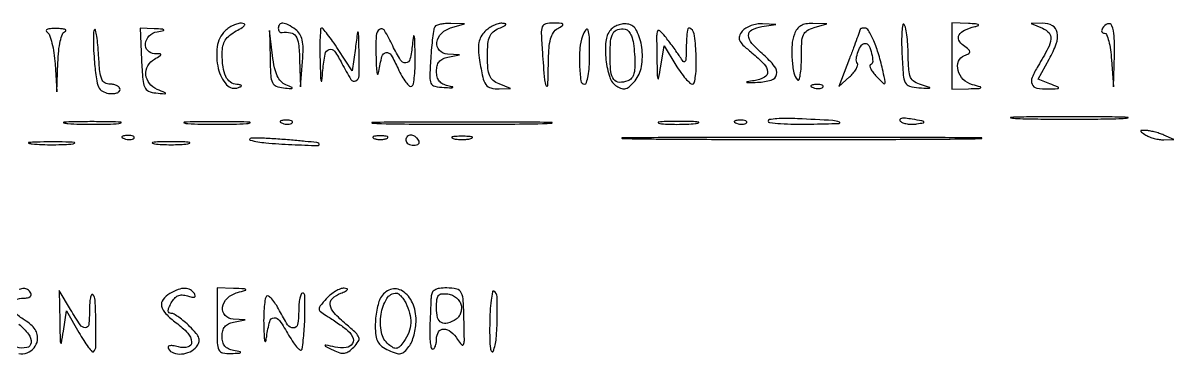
# Model space of a CAD drawing. Extents: x 24 to 1546, y 0 to 2379.
# Drawn here: x 1213 to 1438.5, y 1622 to 1687 of the extents above; entities that cross this region are included whole.
import ezdxf

# ---------------------------------------------------------------- set-up
doc = ezdxf.new("R2010")
doc.units = 0
doc.header["$MEASUREMENT"] = 0
doc.layers.get('0').update_dxf_attribs({"linetype": 'CONTINUOUS'})

msp = doc.modelspace()

# ---------------------------------------------------------------- linework, layer by layer
for points in [[(1252.571429, 1685.428571, 0.164338), (1251.033946, 1682.322502, 0.092197), (1251.246735, 1678.070681, 0.120327), (1252.873488, 1674.894849, 0.320288), (1255.216378, 1674.326512, 0.029088), (1255.718241, 1674.562844, 0.427587), (1255.764126, 1674.732315, 0.232455), (1255.558355, 1674.864292, 0.016371), (1254.856989, 1674.921053, -0.153385), (1253.612242, 1675.378826, -0.120016), (1252.70776, 1676.5086, -0.077882), (1252.167333, 1678.38263, -0.031338), (1252, 1681.04985, -0.053526), (1252.154421, 1682.488211, -0.086953), (1252.61742, 1683.623065, -0.08318), (1253.456182, 1684.566346, -0.045264), (1254.75, 1685.428025, 0.014446), (1255.921283, 1686.107963, 0.101755), (1256.397515, 1686.558486, 0.454971), (1256.329784, 1686.830958, 0.112812), (1255.821429, 1686.959962, 0.076261), (1255.064799, 1686.862289, 0.039955), (1254.17433, 1686.526632, 0.038574), (1253.296544, 1686.027011, 0.047745)], [(1263, 1686, 0.075146), (1263.056406, 1685.626809, 0.101574), (1263.220313, 1685.328536, 0.119953), (1263.464378, 1685.151665, 0.137085), (1263.75, 1685.118421, -0.084797), (1265.415004, 1685.097463, -0.208036), (1266.409975, 1684.428396, -0.114984), (1266.951908, 1682.89451, -0.019087), (1267.180248, 1679.75), (1267.360496, 1674.5), (1267.743897, 1679.466875, 0.016672), (1267.85545, 1682.018067, 0.056649), (1267.684846, 1683.671475, 0.087961), (1267.208706, 1684.824995, 0.093392), (1266.372519, 1685.716875, 0.031373), (1264.948152, 1686.627131, 0.105935), (1263.897061, 1686.946336, 0.235049), (1263.266371, 1686.695919, 0.184842)], [(1293.665235, 1686.25, 0.097346), (1293.470981, 1685.716311, 0.006568), (1293.240807, 1684.104688, 0.009233), (1293.025662, 1682.161375, 0.00678), (1292.856218, 1680, 0.007481), (1292.675678, 1676.371436, 0.118507), (1292.920752, 1675.16962, 0.235203), (1293.656365, 1674.584775, 0.039239), (1295.5, 1674.34137, 0.003637), (1296.863443, 1674.279216, 0.110713), (1297.197334, 1674.34075, 0.719169), (1297.189182, 1674.443827, 0.008877), (1296.25, 1674.660921, -0.065268), (1295.237601, 1675.01877, -0.10805), (1294.538892, 1675.590027, -0.106306), (1294.135279, 1676.408078, -0.061709), (1294, 1677.5, -0.060768), (1294.133658, 1678.59567, -0.109216), (1294.534147, 1679.403305, -0.111347), (1295.231365, 1679.956929, -0.064851), (1296.25, 1680.294267), (1298.5, 1680.727636), (1296.180449, 1680.863818, -0.191812), (1294.566494, 1681.619035, -0.23127), (1294.07767, 1683.201715, -0.166534), (1295.023635, 1684.996663, -0.122088), (1297, 1686.109325), (1299.5, 1686.80064), (1296.809017, 1686.90032, 0.026434), (1295.745556, 1686.883484, 0.033837), (1294.775501, 1686.750406, 0.035987), (1294.010764, 1686.533874, 0.171598)], [(1303.471087, 1685.32823, 0.071384), (1302.708244, 1684.309771, 0.080003), (1302.299236, 1683.156017, 0.060993), (1302.212335, 1681.689248, 0.023981), (1302.436201, 1679.673613, 0.013328), (1303.052648, 1676.383534, 0.098397), (1303.683129, 1674.925086, 0.180793), (1304.654162, 1674.248031, 0.070135), (1306.309017, 1674.063386), (1308.5, 1674.126773), (1306.25, 1675.031162, -0.076194), (1305.096129, 1675.713888, -0.124159), (1304.422769, 1676.623268, -0.079573), (1304.089567, 1678.036764, -0.018175), (1304, 1680.5, -0.018175), (1304.089567, 1682.963236, -0.079573), (1304.422769, 1684.376732, -0.124159), (1305.096129, 1685.286112, -0.076194), (1306.25, 1685.968838, 0.010489), (1307.295764, 1686.414886, 0.154533), (1307.589711, 1686.678359, 0.522663), (1307.505218, 1686.862663, 0.035007), (1306.821429, 1686.936614, 0.081192), (1306.057906, 1686.841229, 0.040337), (1305.144855, 1686.490298, 0.038656), (1304.234681, 1685.963293, 0.045851)], [(1314.743566, 1681.25, 0.002709), (1315.158613, 1675.819105, 0.110381), (1315.508515, 1674.694206, 0.755344), (1315.818384, 1674.771504, 0.004665), (1315.921053, 1679.20031, -0.014782), (1316.044323, 1682.038162, -0.04823), (1316.360913, 1683.889613, -0.077269), (1316.909272, 1685.117621, -0.117835), (1317.75, 1685.919901, 0.015016), (1318.700996, 1686.512745, 0.438711), (1318.740937, 1686.765921, 0.218463), (1318.416715, 1686.930716, 0.007077), (1316.917727, 1686.969591, 0.05871), (1315.398229, 1686.808673, 0.251284), (1314.733235, 1686.23109, 0.102189), (1314.529727, 1684.966707, 0.006693)], [(1364.122111, 1684.801062, 0.071669), (1363.662178, 1682.656026, 0.034656), (1363.665438, 1679.842214, 0.032617), (1364.025897, 1677.201357, 0.146563), (1364.754252, 1675.842125, 0.551702), (1365.041236, 1675.906444, 0.043586), (1365.280937, 1676.826349, 0.028332), (1365.447515, 1678.319017, 0.013623), (1365.5, 1680.244983, -0.012658), (1365.57611, 1683.250963, -0.088477), (1365.905356, 1684.675594, -0.157665), (1366.629185, 1685.506941, -0.067106), (1368, 1686.098925), (1370.5, 1686.80064), (1367.717776, 1686.90032, 0.046838), (1366.379732, 1686.822901, 0.094541), (1365.387723, 1686.472076, 0.104895), (1364.659773, 1685.810761, 0.067599)], [(1395, 1680.5), (1395, 1674), (1398.25, 1674.09968, 0.001929), (1400.350909, 1674.172228, 0.195853), (1400.612498, 1674.290678, 0.560788), (1400.571418, 1674.44303, 0.003866), (1399, 1674.890675, -0.130268), (1397.225109, 1675.927899, -0.130806), (1396.200291, 1677.706528, -0.162218), (1396.305442, 1679.485278, -0.208888), (1397.459253, 1680.622738, 0.031053), (1398.320638, 1681.016218, 0.302017), (1398.501359, 1681.352115, 0.198156), (1398.28702, 1681.759579, 0.01477), (1397.27939, 1682.550946, -0.116402), (1396.368606, 1683.62611, -0.257296), (1396.402573, 1684.667267, -0.15566), (1397.443442, 1685.590682, -0.045227), (1399.5, 1686.286934, 0.041577), (1400.14601, 1686.500409, 0.645819), (1400.149775, 1686.674109, 0.094454), (1399.625685, 1686.811992, 0.008309), (1398.25, 1686.883999), (1395, 1687)], [(1412.733345, 1685.974999, -0.116242), (1414.016685, 1685.070698, -0.213718), (1414.392502, 1683.874504, -0.092912), (1413.815025, 1682.020689, -0.013547), (1411.865398, 1678.570653, 0.034588), (1410.696052, 1676.281738, 0.205389), (1410.698657, 1674.968189, 0.251663), (1411.627202, 1674.231662, 0.050305), (1413.809017, 1674.063386, 0.002143), (1415.682608, 1674.115555, 0.303677), (1415.854119, 1674.238458, 0.404644), (1415.781933, 1674.404705, 0.002692), (1414.182035, 1675.056304), (1411.86407, 1675.985836), (1414.070327, 1679.911341, 0.042827), (1415.438444, 1682.922768, 0.131318), (1415.615341, 1685.137956, 0.221679), (1414.672568, 1686.464819, 0.136976), (1412.781385, 1686.936614), (1410.5, 1686.873227)], [(1217.689827, 1685.212859, -0.16693), (1218.174591, 1684.60554, -0.024229), (1218.640355, 1683.069357, -0.02522), (1219.024164, 1681.131297, -0.019177), (1219.254845, 1678.978172), (1219.630035, 1673.5), (1219.815018, 1679.166667, -0.017198), (1219.973692, 1681.530499, -0.031775), (1220.289718, 1683.42903, -0.036978), (1220.717991, 1684.801861, -0.205562), (1221.25, 1685.337719, 0.302003), (1221.382033, 1685.530429, 0.328904), (1221.251563, 1685.712635, 0.057351), (1220.578445, 1685.848577, 0.015875), (1219.5, 1685.90574, 0.020429), (1218.380735, 1685.88375, 0.076415), (1217.695096, 1685.735437, 0.315654), (1217.532146, 1685.494013, 0.251793)], [(1226.98272, 1685.657321, 0.188162), (1226.797222, 1685.225591, 0.00846), (1226.769342, 1683.577922, 0.013207), (1226.822053, 1681.582673, 0.008971), (1226.98272, 1679.316053, 0.010907), (1227.347857, 1676.025677, 0.072972), (1227.798476, 1674.446819, 0.151908), (1228.537693, 1673.612803, 0.10109), (1229.75, 1673.180449, 0.045002), (1230.611565, 1673.136354, 0.070854), (1231.339062, 1673.268947, 0.099259), (1231.825895, 1673.547443, 0.216622), (1232, 1673.930449, 0.176776), (1231.851038, 1674.338611, 0.092579), (1231.427159, 1674.685819, 0.07271), (1230.795994, 1674.92087, 0.052882), (1230.049904, 1675, -0.13193), (1229.030867, 1675.273646, -0.167419), (1228.396492, 1676.005241, -0.071697), (1228.032159, 1677.497686, -0.010675), (1227.799904, 1680.591267, 0.009147), (1227.648076, 1682.699901, 0.017441), (1227.436146, 1684.385818, 0.016247), (1227.200454, 1685.595549, 0.59228)], [(1236.202283, 1679.75, 0.008126), (1236.446048, 1675.937422, 0.081909), (1236.828772, 1674.397208, 0.188564), (1237.585741, 1673.631653, 0.080817), (1239, 1673.259963, 0.001376), (1240.756227, 1673.096214, 0.344162), (1240.880283, 1673.176205, 0.392913), (1240.825241, 1673.301608, 0.001492), (1239.25, 1673.977739, -0.127037), (1237.733681, 1675.142891, -0.145757), (1237.069328, 1676.838509, -0.149153), (1237.447011, 1678.591766, -0.134575), (1238.75, 1679.919901, 0.004477), (1239.885865, 1680.595174, 0.262137), (1240, 1680.797915, 0.400998), (1239.869488, 1680.934482, 0.006989), (1238.75, 1680.969591, -0.208275), (1237.419764, 1681.576533, -0.215017), (1236.981321, 1682.952461, -0.167574), (1237.709424, 1684.470716, -0.151465), (1239.25, 1685.294267, 0.004205), (1240.534734, 1685.552942, 0.589131), (1240.571725, 1685.672983, 0.189031), (1240.347125, 1685.776339, 0.002248), (1238.702283, 1685.863818), (1235.904565, 1686)], [(1261.376669, 1680, 0.009814), (1261.516285, 1676.68157, 0.09213), (1261.861841, 1675.30192, 0.192901), (1262.59371, 1674.605593, 0.071762), (1264, 1674.267232, 0.002583), (1265.53268, 1674.132511, 0.243208), (1265.731856, 1674.215466, 0.502036), (1265.699111, 1674.354346, 0.004088), (1264.5, 1674.862057, -0.106628), (1263.530676, 1675.532055, -0.081275), (1262.80942, 1676.606126, -0.055415), (1262.276882, 1678.221543, -0.020334), (1261.876669, 1680.594825), (1261.253337, 1685.5)], [(1271.174707, 1679.75, 0.001487), (1271.279159, 1676.372915, 0.059559), (1271.391853, 1675.641482, 0.825161), (1271.521716, 1675.652003, 0.005084), (1271.732205, 1677.75, -0.025002), (1272.171517, 1680.87151, -0.266782), (1272.976419, 1681.805625, -0.337066), (1274.014801, 1681.470633, -0.032828), (1275.467208, 1679.063412, 0.018604), (1277.241328, 1675.924605, 0.384301), (1278.199164, 1675.643631, 0.280207), (1278.842338, 1676.634088, 0.013846), (1278.849806, 1680.690983, 0.000477), (1278.738596, 1684.839013, 0.119164), (1278.642329, 1685.193789, 0.721877), (1278.527089, 1685.172593, 0.001051), (1278.099806, 1682.056775), (1277.5, 1677.613551), (1274.735812, 1681.806775, 0.007547), (1273.641283, 1683.413836, 0.011586), (1272.640896, 1684.76824, 0.006155), (1271.768399, 1685.865783, 0.225413), (1271.485812, 1686, 0.393022), (1271.295897, 1685.823448, 0.005789), (1271.194027, 1684.164062, 0.012137), (1271.142644, 1682.146482, 0.007284)], [(1282.149832, 1680.25, 0.00664), (1282.233681, 1678.119289, 0.038566), (1282.379043, 1677.004879, 0.693162), (1282.550608, 1676.978642, 0.092483), (1282.726779, 1677.5, -0.025857), (1283.30001, 1680.431219, -0.303175), (1284.119631, 1681.175465, -0.306827), (1285.111806, 1680.699962, -0.026214), (1286.472754, 1678.06042, 0.021561), (1287.22728, 1676.56299, 0.036221), (1288.001283, 1675.387447, 0.042796), (1288.694081, 1674.629047, 0.33656), (1289.139586, 1674.586269, 0.212607), (1289.469559, 1675.070409, 0.01712), (1289.697873, 1676.633554, 0.020736), (1289.833743, 1678.590089, 0.01435), (1289.831897, 1680.809017, 0.002164), (1289.734075, 1683.697024, 0.060793), (1289.614829, 1684.437714, 0.809785), (1289.475567, 1684.427723, 0.008398), (1289.271532, 1682.75, -0.029626), (1288.798475, 1679.881775, -0.33224), (1287.971591, 1679.175961, -0.280733), (1286.919568, 1679.726787, -0.024509), (1285.432976, 1682.5, 0.024952), (1283.811536, 1685.518345, 0.431291), (1282.82916, 1685.7314, 0.238814), (1282.163153, 1684.515591, 0.014588)], [(1322.606989, 1684.418213, 0.073226), (1322.081087, 1682.068839, 0.028941), (1322.027448, 1678.750078, 0.021536), (1322.29328, 1675.621694, 0.377248), (1323, 1675, 0.332234), (1323.391033, 1675.292067, 0.026982), (1323.70625, 1676.615625, 0.027868), (1323.927854, 1678.39166, 0.017105), (1324, 1680.5, 0.006318), (1323.952867, 1684.22964, 0.079243), (1323.696404, 1685.61208, 0.614216), (1323.260197, 1685.668042, 0.057657)], [(1328.101386, 1685.622162, 0.151179), (1327.173343, 1683.381286, 0.050549), (1327.203686, 1679.794648, 0.050354), (1327.939686, 1676.343164, 0.180394), (1329.31265, 1674.601845, 0.06124), (1330.31288, 1674.150537, 0.147723), (1331.116401, 1674.143946, 0.117885), (1331.905304, 1674.59544, 0.032128), (1332.892996, 1675.651271, 0.13179), (1334.164401, 1678.454794, 0.074069), (1334.223965, 1682.218416, 0.081759), (1333.232425, 1685.479165, 0.247507), (1331.412495, 1686.798257, 0.06834), (1330.523261, 1686.803103, 0.052618), (1329.57876, 1686.57581, 0.053614), (1328.723594, 1686.16438, 0.080806)], [(1332.799644, 1680.867044, -0.016823), (1332.871977, 1678.549077, -0.06202), (1332.687675, 1677.097931, -0.107581), (1332.229232, 1676.1831, -0.132138), (1331.459402, 1675.622795, -0.099787), (1329.824277, 1675.346332, -0.231999), (1328.754016, 1675.913564, -0.130586), (1328.158745, 1677.458344, -0.027033), (1328, 1680.39235, -0.020306), (1328.122969, 1683.419059, -0.105456), (1328.600593, 1685.011777, -0.205357), (1329.510044, 1685.723796, -0.112085), (1330.951236, 1685.775575, -0.171761), (1331.664871, 1685.359811, -0.08594), (1332.201105, 1684.447967, -0.054051), (1332.577177, 1682.988249, -0.019831)], [(1337.175175, 1680.5, 0.001137), (1337.252619, 1676.700102, 0.084766), (1337.369678, 1676.097222, 0.76222), (1337.525292, 1676.111683, 0.003852), (1337.93005, 1678.5), (1338.576289, 1682.5), (1340.886921, 1678.75, 0.017147), (1341.841407, 1677.313641, 0.02383), (1342.798634, 1676.101562, 0.021697), (1343.654356, 1675.200312, 0.194373), (1344.150163, 1675, 0.347286), (1344.51158, 1675.285458, 0.025456), (1344.757582, 1676.615625, 0.026842), (1344.896921, 1678.391468, 0.016268), (1344.880261, 1680.5, 0.017581), (1344.580931, 1684.452202, 0.183482), (1343.851751, 1685.87471, 0.609319), (1343.163105, 1685.615269, 0.025088), (1342.941193, 1682.25, -0.005989), (1342.88042, 1680.053386, -0.137554), (1342.688694, 1679.46104, -0.503554), (1342.362812, 1679.444275, -0.030433), (1341.691193, 1680.368565, 0.010207), (1341.112713, 1681.236396, 0.005062), (1340.345623, 1682.314348, 0.005022), (1339.527505, 1683.41627, 0.007338), (1338.783269, 1684.368565, 0.034278), (1337.748481, 1685.48699, 0.524601), (1337.314753, 1685.394284, 0.100189), (1337.128636, 1684.44819, 0.003159)], [(1353.913004, 1685.395176, 0.085313), (1353.357626, 1684.430811, 0.194931), (1353.384615, 1683.606648, 0.101492), (1354.05124, 1682.672999, 0.015127), (1355.799574, 1681.145176, -0.029544), (1358.170232, 1678.949884, -0.172313), (1358.858421, 1677.422969, -0.303538), (1358.256149, 1676.339221, -0.077505), (1356.25, 1675.675594, 0.002662), (1354.807453, 1675.427839, 0.731674), (1354.79631, 1675.343937, 0.119329), (1355.069206, 1675.288059, 0.001388), (1356.922988, 1675.359171, 0.058695), (1359.601998, 1675.787042, 0.277252), (1360.623534, 1676.874286, 0.226703), (1360.24066, 1678.491011, 0.043065), (1358.087745, 1680.735919, -0.029917), (1355.798361, 1683.000956, -0.169116), (1355.145911, 1684.562108, -0.298593), (1355.766353, 1685.646924, -0.080321), (1357.75, 1686.283746), (1360.5, 1686.700336), (1357.872445, 1686.850168, 0.056312), (1356.768631, 1686.788795, 0.046059), (1355.625492, 1686.48457, 0.047834), (1354.614524, 1685.999018, 0.083878)], [(1376.999496, 1685.75, -0.086336), (1376.966376, 1685.561872, -0.000554), (1376.387247, 1683.963513, -0.002214), (1375.714444, 1682.138235, -0.001409), (1374.915953, 1680.019408), (1372.832915, 1674.538815), (1374.892876, 1676.403054, 0.030432), (1375.646731, 1677.173696, 0.043581), (1376.206823, 1677.947656, 0.051546), (1376.520057, 1678.619397, 0.225432), (1376.473174, 1679.043405, -0.172516), (1376.266972, 1680.001881, -0.059169), (1376.620691, 1681.39902, -0.060352), (1377.268059, 1682.622349, -0.245648), (1377.990357, 1683, -0.285442), (1378.706152, 1682.555116, -0.053577), (1379.261673, 1681.040558, -0.054475), (1379.477003, 1679.463, -0.314545), (1379.038731, 1678.797947, 0.357833), (1378.894349, 1678.536709, 0.073495), (1379.077637, 1678.000022, 0.047708), (1379.534868, 1677.28851, 0.025477), (1380.2229, 1676.5, 0.004766), (1381.552356, 1675.15053, 0.378942), (1381.827134, 1675.134328, 0.284166), (1381.936072, 1675.43137, 0.003526), (1381.496728, 1677.5, 0.018382), (1380.653428, 1680.760619, 0.028152), (1379.663337, 1683.505883, 0.027107), (1378.66419, 1685.53977, 0.271375), (1377.87868, 1686, 0.026909), (1377.541955, 1685.981865, 0.042383), (1377.257964, 1685.926563, 0.051943), (1377.057841, 1685.846437, 0.277876)], [(1385.19657, 1680.970097, 0.006786), (1385.451661, 1676.754349, 0.096818), (1385.847323, 1675.308098, 0.212654), (1386.686477, 1674.61318, 0.051871), (1388.5, 1674.303864, 0.001087), (1390.495461, 1674.177761, 0.226402), (1390.671764, 1674.249072, 0.551679), (1390.642387, 1674.35642, 0.00168), (1389, 1674.850203, -0.068429), (1387.635613, 1675.468256, -0.150852), (1386.897908, 1676.327621, -0.085684), (1386.542656, 1677.785811, -0.012962), (1386.415811, 1680.797195, 0.012604), (1386.3311, 1682.84305, 0.017056), (1386.145075, 1684.684162, 0.01408), (1385.898865, 1686.18159, 0.149672), (1385.61238, 1686.720953, 0.610201), (1385.349187, 1686.636536, 0.023122), (1385.193549, 1685.328326, 0.019823), (1385.130895, 1683.40337, 0.00994)], [(1424.5, 1686, 0.077421), (1424.338777, 1685.617649, 0.155038), (1424.359248, 1685.29375, 0.185862), (1424.554542, 1685.079126, 0.116774), (1424.888723, 1685, -0.310168), (1425.301866, 1684.716433, -0.027953), (1425.707634, 1683.457813, -0.028601), (1426.049218, 1681.762219, -0.017943), (1426.262758, 1679.75), (1426.630035, 1674.5), (1426.815018, 1680.75, 0.018873), (1426.784877, 1684.447143, 0.092617), (1426.309661, 1686.471263, 0.395684), (1425.499528, 1686.815624, 0.16795)], [(1367.8125, 1674.316886, 0.051402), (1368.359369, 1674.160852, 0.05415), (1368.916927, 1674.123424, 0.060344), (1369.402231, 1674.202593, 0.126455), (1369.729167, 1674.395833, 0.296942), (1369.77538, 1674.614691, 0.208169), (1369.592839, 1674.799335, 0.077125), (1369.112848, 1674.910055, 0.028489), (1368.416667, 1674.921053, 0.018894), (1367.670344, 1674.862007, 0.168741), (1367.37858, 1674.720685, 0.470617), (1367.395823, 1674.538436, 0.054073)], [(1221.783522, 1667.261596, 0.010684), (1224.149439, 1667.147341, 0.00684), (1226.900475, 1667.111005, 0.006873), (1229.597616, 1667.149358, 0.012749), (1231.783522, 1667.26633, 0.11419), (1232.207311, 1667.400378, 0.736116), (1232.177035, 1667.528493, 0.014373), (1230.090507, 1667.613834, 0.003152), (1226.5, 1667.634769, 0.003015), (1222.918009, 1667.611476, 0.016608), (1220.989535, 1667.523197, 0.841704), (1220.977848, 1667.397252, 0.048634)], [(1245.25, 1667.261012, 0.009864), (1247.867693, 1667.148534, 0.005804), (1251, 1667.112174, 0.005804), (1254.132307, 1667.148534, 0.009864), (1256.75, 1667.261012, 0.061613), (1257.448108, 1667.39219, 0.829596), (1257.432812, 1667.51584, 0.013058), (1255.123307, 1667.600303, 0.002611), (1251, 1667.621831, 0.002611), (1246.876693, 1667.600303, 0.013058), (1244.567188, 1667.51584, 0.829596), (1244.551892, 1667.39219, 0.061613)], [(1263.8125, 1667.316886, 0.051402), (1264.359369, 1667.160852, 0.05415), (1264.916927, 1667.123424, 0.060344), (1265.402231, 1667.202593, 0.126455), (1265.729167, 1667.395833, 0.296942), (1265.77538, 1667.614691, 0.208169), (1265.592839, 1667.799335, 0.077125), (1265.112848, 1667.910055, 0.028489), (1264.416667, 1667.921053, 0.018894), (1263.670344, 1667.862007, 0.168741), (1263.37858, 1667.720685, 0.470617), (1263.395823, 1667.538436, 0.054073)], [(1283.25, 1667.2519, 0.003027), (1290.419899, 1667.15753, 0.001777), (1299, 1667.127042, 0.001777), (1307.580101, 1667.15753, 0.003027), (1314.75, 1667.2519, 0.019683), (1316.624402, 1667.361821, 0.943075), (1316.620312, 1667.465672, 0.004005), (1310.295797, 1667.536543, 0.000799), (1299, 1667.554586, 0.000799), (1287.704203, 1667.536543, 0.004005), (1281.379688, 1667.465672, 0.943075), (1281.375598, 1667.361821, 0.019683)], [(1337.727696, 1667.278268, 0.02012), (1339.234338, 1667.152063, 0.010546), (1341.11537, 1667.110215, 0.010474), (1343.048239, 1667.148479, 0.015806), (1344.727696, 1667.270202, 0.062969), (1345.351289, 1667.416037, 0.78507), (1345.335636, 1667.550546, 0.026082), (1344.006031, 1667.645979, 0.004587), (1341.5, 1667.67186, 0.004873), (1338.985512, 1667.650253, 0.021409), (1337.504386, 1667.559569, 0.613017), (1337.45162, 1667.422293, 0.180442)], [(1352.8125, 1667.316886, 0.051402), (1353.359369, 1667.160852, 0.05415), (1353.916927, 1667.123424, 0.060344), (1354.402231, 1667.202593, 0.126455), (1354.729167, 1667.395833, 0.296942), (1354.77538, 1667.614691, 0.208169), (1354.592839, 1667.799335, 0.077125), (1354.112848, 1667.910055, 0.028489), (1353.416667, 1667.921053, 0.018894), (1352.670344, 1667.862007, 0.168741), (1352.37858, 1667.720685, 0.470617), (1352.395823, 1667.538436, 0.054073)], [(1358.998637, 1667.75, 0.3836), (1359.264792, 1667.45521, 0.007804), (1361.423037, 1667.264326, 0.014168), (1364.086632, 1667.146321, 0.008525), (1367.25, 1667.149832, 0.00278), (1372.90461, 1667.28398, 0.804091), (1372.956233, 1667.556729, 0.087189), (1371.681549, 1667.854452, 0.001605), (1364.748637, 1668.217406, 0.012218), (1362.54358, 1668.271795, 0.020337), (1360.687137, 1668.196676, 0.015492), (1359.24445, 1668.034284, 0.373421)], [(1384.853246, 1667.746754, 0.112154), (1385.370767, 1667.420833, 0.043618), (1386.195048, 1667.209069, 0.040388), (1387.161929, 1667.128094, 0.039733), (1388.134665, 1667.202755, 0.009743), (1389.414946, 1667.429798, 0.599836), (1389.468599, 1667.60624, 0.152988), (1389.115594, 1667.790816, 0.003467), (1387.218582, 1668.118838, 0.01715), (1385.9135, 1668.28945, 0.063014), (1385.082665, 1668.264379, 0.246244), (1384.800895, 1668.055065, 0.318785)], [(1407.75, 1668.254119, 0.004979), (1412.41616, 1668.15308, 0.002923), (1418, 1668.120434, 0.002923), (1423.58384, 1668.15308, 0.004979), (1428.25, 1668.254119, 0.032133), (1429.474339, 1668.371836, 0.908465), (1429.467188, 1668.483005, 0.006588), (1425.351058, 1668.558883, 0.001314), (1418, 1668.578205, 0.001314), (1410.648942, 1668.558883, 0.006588), (1406.532812, 1668.483005, 0.908465), (1406.525661, 1668.371836, 0.032133)], [(1232.8125, 1664.316886, 0.051402), (1233.359369, 1664.160852, 0.05415), (1233.916927, 1664.123424, 0.060344), (1234.402231, 1664.202593, 0.126455), (1234.729167, 1664.395833, 0.296942), (1234.77538, 1664.614691, 0.208169), (1234.592839, 1664.799335, 0.077125), (1234.112848, 1664.910055, 0.028489), (1233.416667, 1664.921053, 0.018894), (1232.670344, 1664.862007, 0.168741), (1232.37858, 1664.720685, 0.470617), (1232.395823, 1664.538436, 0.054073)], [(1257.5, 1664.003809, 0.04081), (1260.536522, 1663.486364, 0.009824), (1265.633991, 1663.141436, 0.005269), (1270.757405, 1662.949841, 0.704612), (1270.916667, 1663.360444, 0.150915), (1270.557224, 1663.518212, 0.002304), (1268.272396, 1663.769241, 0.005949), (1265.596228, 1664.018636, 0.003872), (1262.5, 1664.245938, 0.005933), (1259.522037, 1664.405921, 0.022552), (1257.659789, 1664.399791, 0.282958), (1257.395803, 1664.219232, 0.46464)], [(1281.75, 1664.337719, 0.057986), (1282.320008, 1664.181385, 0.037979), (1283, 1664.12966, 0.037979), (1283.679992, 1664.181385, 0.057986), (1284.25, 1664.337719, 0.174857), (1284.459382, 1664.525001, 0.447206), (1284.398438, 1664.693942, 0.078554), (1283.89144, 1664.810911, 0.017491), (1283, 1664.842105, 0.017491), (1282.10856, 1664.810911, 0.078554), (1281.601562, 1664.693942, 0.447206), (1281.540618, 1664.525001, 0.174857)], [(1288, 1664, 0.153634), (1288.120018, 1663.618621, 0.097988), (1288.457961, 1663.29375, 0.080552), (1288.962904, 1663.074545, 0.062283), (1289.559017, 1663, 0.066118), (1290.110654, 1663.073267, 0.138808), (1290.478525, 1663.29375, 0.191142), (1290.607943, 1663.620352, 0.139169), (1290.5, 1664, 0.06081), (1290.193797, 1664.382515, 0.051032), (1289.7871, 1664.70625, 0.053229), (1289.346558, 1664.926698, 0.089642), (1288.940983, 1665, 0.105429), (1288.581949, 1664.923444, 0.099231), (1288.276414, 1664.70625, 0.096318), (1288.071618, 1664.381732, 0.092995)], [(1297.25, 1664.310674, 0.039571), (1298.047266, 1664.168469, 0.024357), (1299, 1664.122029, 0.024357), (1299.952734, 1664.168469, 0.039571), (1300.75, 1664.310674, 0.161593), (1301.00914, 1664.478988, 0.542911), (1300.957813, 1664.633659, 0.052887), (1300.251983, 1664.740287, 0.011065), (1299, 1664.767997, 0.011065), (1297.748017, 1664.740287, 0.052887), (1297.042187, 1664.633659, 0.542911), (1296.99086, 1664.478988, 0.161593)], [(1334.322273, 1664.250411, 0.001372), (1348.764268, 1664.163571, 0.000818), (1365.95521, 1664.13551, 0.000819), (1383.084932, 1664.163611, 0.001417), (1397.322273, 1664.250626, 0.009903), (1400.8372, 1664.351715, 0.971745), (1400.835293, 1664.447549, 0.001821), (1388.096781, 1664.512717, 0.000369), (1365.5, 1664.529328, 0.000366), (1342.912691, 1664.512704, 0.001869), (1330.354043, 1664.447308, 0.974694), (1330.352449, 1664.351803, 0.008389)], [(1433, 1665, 0.050598), (1433.719141, 1664.632322, 0.029001), (1434.646875, 1664.331527, 0.028709), (1435.624578, 1664.135227, 0.04208), (1436.5, 1664.085598), (1438.5, 1664.140571), (1436.5, 1665, 0.021159), (1435.624418, 1665.333122, 0.016424), (1434.646875, 1665.62312, 0.016709), (1433.715834, 1665.833403, 0.038039), (1433, 1665.914402, 0.011111), (1432.12733, 1665.926979, 0.411928), (1432, 1665.79865, 0.247646), (1432.108753, 1665.592542, 0.006504)], [(1214.776433, 1663.266503, 0.013671), (1216.684837, 1663.147583, 0.00893), (1218.890462, 1663.110009, 0.008983), (1221.043501, 1663.150473, 0.016947), (1222.776433, 1663.273107, 0.153636), (1223.099419, 1663.413268, 0.661512), (1223.056202, 1663.54709, 0.018464), (1221.373175, 1663.635783, 0.004138), (1218.5, 1663.65719, 0.003921), (1215.635274, 1663.63236, 0.022011), (1214.106202, 1663.539701, 0.807686), (1214.092045, 1663.40844, 0.057523)], [(1238.75, 1663.276604, 0.019375), (1240.229765, 1663.150935, 0.011494), (1242, 1663.110234, 0.011494), (1243.770235, 1663.150935, 0.019375), (1245.25, 1663.276604, 0.108536), (1245.666199, 1663.423685, 0.707215), (1245.635937, 1663.56145, 0.025693), (1244.329566, 1663.655793, 0.005179), (1242, 1663.679926, 0.005179), (1239.670434, 1663.655793, 0.025693), (1238.364063, 1663.56145, 0.707215), (1238.333801, 1663.423685, 0.108536)], [(1220.186172, 1628.5, 0.001211), (1220.255342, 1624.800324, 0.079696), (1220.369297, 1624.174703, 0.774068), (1220.52074, 1624.187742, 0.004147), (1220.891905, 1626.5), (1221.5, 1630.5), (1223.927854, 1626.261187, 0.011967), (1224.891642, 1624.668146, 0.0208), (1225.776322, 1623.401322, 0.016958), (1226.523138, 1622.487415, 0.433787), (1226.811187, 1622.477854, 0.195737), (1227.261628, 1623.546784, 0.007019), (1227.25342, 1628.080509, 0.0072), (1227.116577, 1632.603255, 0.187334), (1226.633333, 1633.7, 0.511727), (1226.391689, 1633.660862, 0.064695), (1226.186042, 1633.070208, 0.035207), (1226.044396, 1632.030865, 0.016268), (1226, 1630.666667, -0.024667), (1225.858352, 1627.797167, -0.39284), (1225.189035, 1627.205958, -0.243193), (1224.185821, 1627.75695, -0.014647), (1222.294267, 1630.759792), (1220.088533, 1634.5)], [(1241.75, 1633.919901, 0.101294), (1240.428046, 1632.738499, 0.216601), (1240.144846, 1631.428931, 0.14211), (1240.954447, 1629.932651, 0.038985), (1243, 1628.158121, -0.047318), (1245.249497, 1626.140128, -0.165793), (1246.026224, 1624.384013, -0.372574), (1245.328911, 1623.418433, -0.120063), (1243.416211, 1623.431674, 0.020836), (1242.320978, 1623.658525, 0.090659), (1241.661125, 1623.646479, 0.286058), (1241.418838, 1623.417892, 0.205529), (1241.475228, 1623.040082, 0.175359), (1242.483416, 1622.241285, 0.100035), (1244.044552, 1622.047593, 0.090482), (1245.70099, 1622.48193, 0.11074), (1246.965083, 1623.457927, 0.094326), (1247.439582, 1624.317017, 0.160868), (1247.437577, 1625.128947, 0.095531), (1246.906377, 1626.074258, 0.020742), (1245.632982, 1627.457927, 0.019553), (1244.580491, 1628.431169, 0.023836), (1243.520205, 1629.253266, 0.023373), (1242.581465, 1629.848541, 0.130329), (1242.010271, 1630, -0.165387), (1241.602162, 1630.138788, -0.234862), (1241.437005, 1630.477381, -0.099283), (1241.563651, 1631.085087, -0.022008), (1242.02572, 1632.048058, -0.054835), (1242.650777, 1632.959829, -0.111754), (1243.344646, 1633.473964, -0.117216), (1244.169004, 1633.62546, -0.064015), (1245.186133, 1633.440924, 0.022839), (1246.082722, 1633.200816, 0.133907), (1246.565242, 1633.225078, 0.357064), (1246.716502, 1633.461887, 0.109455), (1246.566212, 1633.892866, 0.129484), (1245.776161, 1634.643302, 0.124777), (1244.707599, 1634.920575, 0.090866), (1243.357917, 1634.681075, 0.042665)], [(1251, 1628.5, 0.00575), (1251.049191, 1624.222849, 0.096522), (1251.350531, 1622.845887, 0.249439), (1252.098605, 1622.248336, 0.058713), (1253.75, 1622.136182, 0.002047), (1255.401331, 1622.224735, 0.200802), (1255.607621, 1622.325405, 0.574721), (1255.568679, 1622.441828, 0.00362), (1254.25, 1622.705733, -0.064851), (1253.231365, 1623.043071, -0.111347), (1252.534147, 1623.596695, -0.109216), (1252.133658, 1624.40433, -0.060768), (1252, 1625.5, -0.060768), (1252.133658, 1626.59567, -0.109216), (1252.534147, 1627.403305, -0.111347), (1253.231365, 1627.956929, -0.064851), (1254.25, 1628.294267), (1256.5, 1628.727636), (1254.180449, 1628.863818, -0.191812), (1252.566494, 1629.619035, -0.23127), (1252.07767, 1631.201715, -0.166534), (1253.023635, 1632.996663, -0.122088), (1255, 1634.109325, 0.003866), (1256.571418, 1634.55697, 0.560788), (1256.612498, 1634.709322, 0.195853), (1256.350909, 1634.827772, 0.001929), (1254.25, 1634.90032), (1251, 1635)], [(1260.70739, 1633.374057, 0.158571), (1260.437284, 1632.843466, 0.015092), (1260.251809, 1631.381233, 0.018083), (1260.144034, 1629.581929, 0.013284), (1260.149832, 1627.583333, 0.004706), (1260.23508, 1625.391754, 0.055525), (1260.370033, 1624.551382, 0.76423), (1260.533318, 1624.55211, 0.029964), (1260.726779, 1625.5, -0.028034), (1261.312543, 1628.427621, -0.324998), (1262.164337, 1629.128934, -0.263425), (1263.265846, 1628.59031, -0.021415), (1265.032436, 1625.760153, 0.017971), (1265.975955, 1624.225161, 0.044097), (1266.803249, 1623.192045, 0.114034), (1267.369597, 1622.820702, 0.474641), (1267.673487, 1623, 0.019374), (1268.069021, 1626.494706, 0.016588), (1268.220051, 1630.195823, 0.008092), (1268.191065, 1633.576751, 0.406981), (1267.757206, 1634, 0.31366), (1267.462775, 1633.795144, 0.035508), (1267.222429, 1632.971875, 0.032895), (1267.054717, 1631.841508, 0.020385), (1267, 1630.5, -0.039333), (1266.790174, 1627.836811, -0.371943), (1265.981599, 1627.153861, -0.250499), (1264.831795, 1627.784545, -0.026051), (1263.23128, 1630.540723, 0.022671), (1262.483904, 1631.848005, 0.040776), (1261.740581, 1632.833563, 0.055576), (1261.102867, 1633.406633, 0.366849)], [(1272.404988, 1632.872902, 0.012288), (1271.227245, 1631.490967, 0.169088), (1271.007116, 1630.880756, 0.238471), (1271.256983, 1630.372592, 0.02613), (1272.368565, 1629.622902, -0.010776), (1273.230341, 1629.079407, -0.005533), (1274.287648, 1628.363364, -0.005495), (1275.360337, 1627.601865, -0.008252), (1276.277674, 1626.911952, -0.099706), (1277.555169, 1625.4278, -0.270734), (1277.532668, 1624.091809, -0.230566), (1276.298264, 1623.297191, -0.0816), (1274.140906, 1623.392393, 0.001017), (1272.290667, 1623.776914, 0.320552), (1272.160647, 1623.719235, 0.433327), (1272.194156, 1623.604839, 0.00119), (1273.792505, 1622.801639, 0.038355), (1275.05258, 1622.288669, 0.115353), (1275.972104, 1622.214722, 0.119635), (1276.809255, 1622.556475, 0.042838), (1277.792505, 1623.403908, 0.048967), (1278.680768, 1624.511438, 0.231168), (1278.778473, 1625.296872, 0.124197), (1278.214285, 1626.162298, 0.011051), (1276.25, 1627.898515, -0.029365), (1273.937111, 1630.098817, -0.148159), (1273.158531, 1631.680417, -0.254014), (1273.591677, 1632.927721, -0.089454), (1275.25, 1633.968838, 0.014195), (1276.18694, 1634.376702, 0.135024), (1276.515926, 1634.657985, 0.51159), (1276.44527, 1634.851088, 0.058706), (1275.904988, 1634.936614, 0.102803), (1275.158942, 1634.812259, 0.0407), (1274.21892, 1634.356545, 0.038093), (1273.251732, 1633.682127, 0.038861)], [(1283.035184, 1633.065741, 0.054761), (1282.637008, 1632.074552, 0.021813), (1282.304085, 1630.645937, 0.021275), (1282.076014, 1629.059564, 0.025067), (1282, 1627.544303, 0.031352), (1282.118549, 1625.65553, 0.093946), (1282.51473, 1624.430163, 0.109557), (1283.290579, 1623.54252, 0.051729), (1284.609547, 1622.768133, 0.027877), (1286.082204, 1622.193915, 0.12371), (1287.001986, 1622.129539, 0.146853), (1287.756753, 1622.510956, 0.045003), (1288.609547, 1623.480702, 0.061943), (1289.143253, 1624.440139, 0.029928), (1289.591554, 1625.774675, 0.029124), (1289.897924, 1627.240737, 0.036961), (1290, 1628.619701, 0.101103), (1289.297079, 1632.060426, 0.151035), (1287.32731, 1634.385555, 0.224593), (1284.967682, 1634.685155, 0.193315)], [(1287.964816, 1632.065741, -0.059829), (1288.737788, 1630.083908, -0.074973), (1288.939807, 1628.123716, -0.077336), (1288.555197, 1626.239278, -0.069028), (1287.608213, 1624.478876, -0.031378), (1286.793638, 1623.50013, -0.157948), (1286.177169, 1623.162833, -0.179145), (1285.525605, 1623.272795, -0.042777), (1284.608213, 1623.910192, -0.174527), (1283.213958, 1626.27623, -0.085204), (1283.153863, 1629.825821, -0.094808), (1284.250151, 1632.904213, -0.265921), (1286.164816, 1634, -0.167935), (1286.527329, 1633.87471, -0.038972), (1287.009053, 1633.431812, -0.035991), (1287.512376, 1632.806217, -0.028548)], [(1292.932103, 1633.25, -0.000571), (1292.894366, 1632.305209, -0.000143), (1292.830658, 1630.765402, -0.000146), (1292.7568, 1629.005001, -0.000148), (1292.682103, 1627.249241, 0.016571), (1292.666338, 1625.619691, 0.027349), (1292.773805, 1624.247366, 0.02631), (1292.966118, 1623.222244, 0.346371), (1293.25, 1622.999241, 0.236527), (1293.537523, 1623.14368, 0.070643), (1293.779687, 1623.587277, 0.054048), (1293.945263, 1624.233952, 0.035682), (1294, 1625, -0.14228), (1294.403731, 1626.390073, -0.262158), (1295.410487, 1626.930556, -0.170288), (1296.797882, 1626.412418, -0.072602), (1298.1392, 1624.916873, 0.031015), (1298.937863, 1623.862231, 0.545466), (1299.28997, 1623.911158, 0.110497), (1299.456601, 1624.678203, 0.004067), (1299.413797, 1627.666873, 0.006227), (1299.24597, 1632.472495, 0.097389), (1298.854472, 1634.061773, 0.232634), (1297.959118, 1634.782803, 0.055263), (1296, 1635, 0.032858), (1294.589135, 1634.907184, 0.097054), (1293.672694, 1634.598509, 0.143551), (1293.145893, 1634.052236, 0.111287)], [(1298.838177, 1631.619827, -0.071115), (1298.874578, 1630.837203, -0.063022), (1298.695354, 1630.040942, -0.066076), (1298.337311, 1629.351911, -0.09901), (1297.848393, 1628.88514, -0.061973), (1296.146856, 1628.081876, -0.211456), (1294.956061, 1628.200747, -0.207083), (1294.2272, 1629.167246, -0.059506), (1294, 1631.069551, -0.024375), (1294.081199, 1632.734153, -0.147562), (1294.406394, 1633.524172, -0.20616), (1295.050048, 1633.859817, -0.053994), (1296.239784, 1633.819551, -0.073521), (1297.125278, 1633.556762, -0.066907), (1297.928738, 1633.043032, -0.070208), (1298.533628, 1632.364541, -0.100198)], [(1304.418459, 1627.705802, 0.008258), (1304.432371, 1624.937702, 0.027422), (1304.571218, 1623.123196, 0.125682), (1304.81385, 1622.517926, 0.591725), (1305.098173, 1622.554848, 0.070675), (1305.696457, 1625.088124, 0.019484), (1305.909097, 1629.18611, 0.012434), (1305.859802, 1633.298199, 0.251033), (1305.25, 1634.341937, 0.525608), (1304.950447, 1634.208987, 0.015148), (1304.69636, 1632.58231, 0.018285), (1304.503231, 1630.395558, 0.010008)]]:
    msp.add_lwpolyline(points, format="xyb", close=True)
for points in [[(1211.447211, 1632.611566, -0.113107), (1213.14235, 1633, 0.050137), (1213.855723, 1633.071713, 0.109046), (1214.356129, 1633.29375, 0.184772), (1214.566586, 1633.621713, 0.191977), (1214.5, 1634, 0.091764), (1213.880459, 1634.683175, 0.16974), (1213.176431, 1634.912518, 0.103787), (1212.230086, 1634.692743, 0.023101)], [(1212.141774, 1622.120652, 0.134863), (1213.777668, 1622.264934, 0.130544), (1215.148895, 1623.234987, 0.139299), (1215.816201, 1624.734655, 0.08588), (1215.783389, 1625.846879, 0.093924), (1215.374998, 1626.845709, 0.075533), (1214.541199, 1627.784556, 0.036282), (1213.22822, 1628.724439, -0.062139), (1211.416216, 1630.168471, -0.190696)], [(1212.143501, 1627.901284, -0.056271), (1214.057655, 1625.928726, -0.18865), (1214.554959, 1624.231506, -0.334805), (1213.708125, 1623.292883, -0.112063), (1211.743091, 1623.356932, 0.016414)]]:
    msp.add_lwpolyline(points, format="xyb")

doc.saveas('drawing.dxf')
